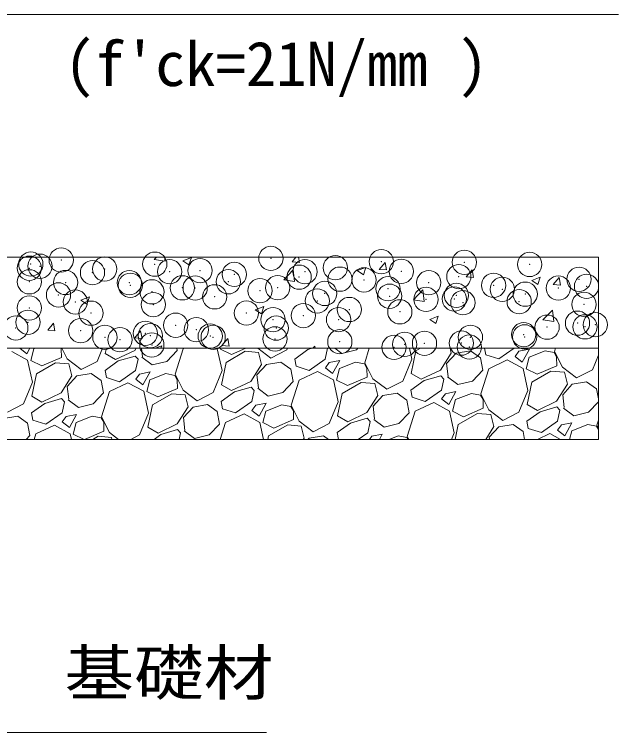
# Model space of a CAD drawing. Units: millimetres at full size; details may follow other scales. Extents: x 37600 to 71200, y -27760 to -4000.
# Drawn here: x 53188 to 54183, y -19468 to -18285 of the extents above; entities that cross this region are included whole.
import ezdxf
from ezdxf.enums import TextEntityAlignment as Align

# ---------------------------------------------------------------- set-up
doc = ezdxf.new("R2010")
doc.units = ezdxf.units.MM
doc.header["$LTSCALE"] = 80.0044
doc.header["$PDMODE"] = 32
doc.header["$PDSIZE"] = 40
for name, color, linetype, lineweight in [('0_2', 4, 'Continuous', 13), ('寸法', 6, 'Continuous', 13), ('ﾊｯﾁﾝｸﾞ', 4, 'Continuous', 9)]:
    doc.layers.add(name, color=color, linetype=linetype, lineweight=lineweight)
doc.styles.add('ＭＳ ゴシック', font='')
doc.styles.get('ＭＳ ゴシック').set_extended_font_data('MS Gothic')

msp = doc.modelspace()

# ---------------------------------------------------------------- linework, layer by layer
at = {"layer": '0_2', "color": 7}
for points in [[(50250, -18685), (50250, -18835), (50500, -18835), (50500, -19418), (52000, -19418), (52000, -18835), (54150, -18835), (54150, -18685), (51850, -18685), (51850, -19268), (50650, -19268), (50650, -18685)], [(52000, -18835), (54150, -18835), (54150, -18985), (52000, -18985)]]:
    msp.add_lwpolyline(points, close=True, dxfattribs=at)
at = {"layer": '寸法'}
for points in [[(52950, -18685), (52985.78, -18613.45), (53150, -18285), (54183.33, -18285)], [(52950, -18985), (52980.61, -19058.91), (53150, -19468), (53603.33, -19468)]]:
    msp.add_lwpolyline(points, dxfattribs=at)
at = {"layer": 'ﾊｯﾁﾝｸﾞ'}
for p, q in [((53418.24, -18688.99), (53436.02, -18691.75)), ((53418.26, -18688.97), (53422.06, -18685)), ((53436.02, -18691.75), (53435.24, -18685)), ((53465.32, -18691.04), (53479.33, -18685.66)), ((53465.32, -18691.04), (53475.27, -18697.75)), ((53475.27, -18697.75), (53479.33, -18685.66)), ((53645.3, -18692.4), (53651.51, -18685)), ((53657.25, -18693.45), (53655.7, -18685)), ((53645.3, -18692.4), (53657.25, -18693.44)), ((53752.75, -18707.06), (53766.75, -18701.68)), ((53762.7, -18713.77), (53766.75, -18701.68)), ((53788.75, -18704.95), (53798.39, -18693.46)), ((53800.71, -18706), (53798.39, -18693.46)), ((53631.71, -18722.07), (53647.28, -18705.83)), ((53649.47, -18724.85), (53647.26, -18705.86)), ((53752.75, -18707.06), (53762.7, -18713.77)), ((53788.75, -18704.95), (53800.71, -18706)), ((53932.2, -18717.5), (53941.85, -18706.01)), ((53944.16, -18718.55), (53941.85, -18706.01)), ((53631.68, -18722.09), (53649.47, -18724.85)), ((53932.2, -18717.5), (53944.16, -18718.55)), ((54040.18, -18723.07), (54054.18, -18717.7)), ((54040.18, -18723.07), (54050.12, -18729.78)), ((54050.12, -18729.78), (54054.18, -18717.7)), ((54075.66, -18730.05), (54085.3, -18718.56)), ((54087.61, -18731.1), (54085.3, -18718.56)), ((54075.66, -18730.05), (54087.61, -18731.1)), ((53297.28, -18755.55), (53311.28, -18750.17)), ((53307.23, -18762.26), (53311.28, -18750.17)), ((53845.15, -18755.17), (53860.73, -18738.94)), ((53862.92, -18757.95), (53860.71, -18738.96)), ((53297.28, -18755.55), (53307.23, -18762.26)), ((53845.13, -18755.2), (53862.92, -18757.95)), ((53584.7, -18771.56), (53598.71, -18766.19)), ((53584.7, -18771.56), (53594.65, -18778.27)), ((53594.65, -18778.27), (53598.71, -18766.19)), ((54058.6, -18788.28), (54074.18, -18772.04)), ((54076.37, -18791.06), (54074.16, -18772.06)), ((53872.13, -18787.58), (53886.13, -18782.2)), ((53882.08, -18794.29), (53886.13, -18782.2)), ((53242.69, -18805.19), (53252.34, -18793.7)), ((53254.65, -18806.23), (53252.34, -18793.7)), ((53872.13, -18787.58), (53882.08, -18794.29)), ((54058.58, -18788.3), (54076.37, -18791.06)), ((53242.69, -18805.19), (53254.65, -18806.23)), ((53386.15, -18817.74), (53395.79, -18806.25)), ((53398.1, -18818.78), (53395.79, -18806.25)), ((53386.15, -18817.74), (53398.1, -18818.78)), ((53529.6, -18830.29), (53539.24, -18818.8)), ((53541.55, -18831.33), (53539.24, -18818.8)), ((53419.44, -18835), (53430.66, -18830.69)), ((53429.22, -18835), (53430.66, -18830.69)), ((53529.6, -18830.29), (53541.55, -18831.33)), ((53679.63, -18835), (53682.69, -18831.35)), ((53683.37, -18835), (53682.69, -18831.35)), ((53209.61, -18854.6), (53183.67, -18840.48)), ((53196.89, -18835), (53208.34, -18844.02)), ((53208.34, -18844.02), (53213.35, -18835)), ((53219.77, -18835.8), (53214.64, -18854.93)), ((53221.81, -18835), (53219.77, -18835.8)), ((53264.92, -18835.6), (53264.57, -18835)), ((53265.15, -18850.02), (53264.92, -18835.6)), ((53265.65, -18835), (53274.72, -18852.58)), ((53323.88, -18856.53), (53332.71, -18835)), ((53337.54, -18843.79), (53339.4, -18835)), ((53354.43, -18853.44), (53337.54, -18843.79)), ((53386.14, -18838.36), (53354.43, -18853.44)), ((53388.27, -18835), (53386.14, -18838.36)), ((53398.69, -18848.9), (53397.03, -18835)), ((53438.66, -18856.54), (53455.77, -18838.57)), ((53465.66, -18836.1), (53452.47, -18877.66)), ((53455.77, -18838.57), (53455.12, -18835)), ((53467.99, -18835), (53465.66, -18836.1)), ((53522.09, -18835.85), (53520.54, -18835)), ((53529.89, -18871.76), (53522.09, -18835.85)), ((53527.45, -18835), (53527.13, -18836.17)), ((53527.13, -18836.17), (53545.23, -18845.12)), ((53536.61, -18858.18), (53568.13, -18839.98)), ((53545.23, -18845.12), (53568.89, -18835)), ((53568.13, -18839.98), (53590.19, -18841.8)), ((53588.76, -18835), (53610.2, -18851.26)), ((53590.19, -18841.8), (53595.14, -18861.57)), ((53610.2, -18851.26), (53636.36, -18837.77)), ((53636.36, -18837.77), (53637.5, -18835)), ((53671.44, -18836.92), (53649.8, -18852.64)), ((53678.15, -18835), (53671.44, -18836.92)), ((53703.76, -18835), (53699.99, -18852.77)), ((53715.52, -18835), (53727.04, -18843.62)), ((53727.04, -18843.62), (53751.15, -18837.78)), ((53751.15, -18837.78), (53753.79, -18835)), ((53772.54, -18835), (53764.96, -18858.9)), ((53842.38, -18853), (53838.47, -18835)), ((53841.27, -18876.28), (53849.09, -18839.43)), ((53849.09, -18839.43), (53856.76, -18835)), ((53907.63, -18842.81), (53889.87, -18870.85)), ((53899.89, -18860.21), (53915.79, -18842.95)), ((53905.67, -18835), (53907.63, -18842.81)), ((53915.79, -18842.95), (53939.39, -18839.03)), ((53939.39, -18839.03), (53955.76, -18850.59)), ((53964.25, -18845.69), (53962.47, -18835)), ((54011.06, -18835), (53985.99, -18852.54)), ((54019.1, -18839.89), (54012.71, -18848.42)), ((54036.45, -18836.34), (54019.1, -18839.89)), ((54024.56, -18857.75), (54036.45, -18836.34)), ((54062.33, -18839.17), (54035.99, -18849.53)), ((54076.93, -18842.06), (54062.33, -18839.17)), ((54081.13, -18849.33), (54076.93, -18842.06)), ((54079.08, -18835), (54077.45, -18840.15)), ((54077.45, -18840.15), (54090.93, -18866.31)), ((53217.41, -18890.51), (53209.61, -18854.6)), ((53214.64, -18854.93), (53232.74, -18863.88)), ((53232.74, -18863.88), (53265.15, -18850.02)), ((53274.72, -18852.58), (53297.72, -18870.01)), ((53297.72, -18870.01), (53323.88, -18856.53)), ((53358.95, -18855.68), (53337.31, -18871.4)), ((53386.7, -18847.74), (53358.95, -18855.68)), ((53391.41, -18853.1), (53386.7, -18847.74)), ((53391.41, -18853.1), (53387.5, -18871.52)), ((53397.47, -18849.6), (53414.55, -18862.37)), ((53414.55, -18862.37), (53438.66, -18856.54)), ((53651.76, -18864.44), (53649.8, -18852.64)), ((53699.99, -18852.77), (53673.5, -18871.29)), ((53723.96, -18855.09), (53706.61, -18858.64)), ((53712.07, -18876.5), (53723.96, -18855.09)), ((53827.61, -18889.01), (53842.38, -18853)), ((53959.5, -18871.06), (53955.76, -18850.59)), ((53985.99, -18852.54), (53964.25, -18845.69)), ((53999.89, -18854.21), (53969.39, -18868.59)), ((54025.82, -18868.33), (53999.89, -18854.21)), ((54012.71, -18848.42), (54024.56, -18857.75)), ((54035.99, -18849.53), (54030.86, -18868.66)), ((54081.37, -18863.75), (54081.13, -18849.33)), ((54140.09, -18870.26), (54150, -18846.11)), ((53224.12, -18876.94), (53255.64, -18858.74)), ((53255.64, -18858.74), (53277.7, -18860.55)), ((53277.7, -18860.55), (53282.65, -18880.33)), ((53528.78, -18895.03), (53536.61, -18858.18)), ((53595.14, -18861.57), (53577.38, -18889.61)), ((53587.4, -18878.97), (53603.3, -18861.71)), ((53603.3, -18861.71), (53626.9, -18857.78)), ((53626.9, -18857.78), (53643.28, -18869.34)), ((53673.5, -18871.29), (53651.76, -18864.44)), ((53706.61, -18858.64), (53700.22, -18867.18)), ((53700.22, -18867.18), (53712.07, -18876.5)), ((53723.5, -18868.29), (53718.37, -18887.42)), ((53749.85, -18857.93), (53723.5, -18868.29)), ((53764.45, -18860.82), (53749.85, -18857.93)), ((53768.65, -18868.09), (53764.45, -18860.82)), ((53764.96, -18858.9), (53778.45, -18885.06)), ((53768.89, -18882.5), (53768.65, -18868.09)), ((53902.42, -18881.39), (53899.89, -18860.21)), ((53969.39, -18868.59), (53956.2, -18910.15)), ((54033.62, -18904.25), (54025.82, -18868.33)), ((54030.86, -18868.66), (54048.96, -18877.61)), ((54048.96, -18877.61), (54081.37, -18863.75)), ((54090.93, -18866.31), (54113.93, -18883.74)), ((53216.3, -18913.79), (53224.12, -18876.94)), ((53282.65, -18880.33), (53264.89, -18908.36)), ((53274.92, -18897.73), (53290.82, -18880.46)), ((53290.82, -18880.46), (53314.42, -18876.54)), ((53314.42, -18876.54), (53330.79, -18888.1)), ((53339.28, -18883.2), (53337.31, -18871.4)), ((53387.5, -18871.52), (53361.01, -18890.05)), ((53394.12, -18877.4), (53387.74, -18885.94)), ((53411.47, -18873.85), (53394.12, -18877.4)), ((53399.59, -18895.26), (53411.47, -18873.85)), ((53437.36, -18876.69), (53411.01, -18887.05)), ((53451.96, -18879.57), (53437.36, -18876.69)), ((53456.16, -18886.85), (53451.96, -18879.57)), ((53452.47, -18877.66), (53465.96, -18903.82)), ((53515.12, -18907.77), (53529.89, -18871.76)), ((53589.93, -18900.14), (53587.4, -18878.97)), ((53647.02, -18889.82), (53643.28, -18869.34)), ((53687.4, -18872.97), (53656.9, -18887.34)), ((53713.34, -18887.09), (53687.4, -18872.97)), ((53858.16, -18885.93), (53841.27, -18876.28)), ((53889.87, -18870.85), (53858.16, -18885.93)), ((53890.43, -18880.22), (53862.68, -18888.16)), ((53895.14, -18885.59), (53890.43, -18880.22)), ((53942.39, -18889.02), (53959.5, -18871.06)), ((54040.34, -18890.67), (54071.86, -18872.47)), ((54071.86, -18872.47), (54093.92, -18874.28)), ((54093.92, -18874.28), (54098.87, -18894.06)), ((54113.93, -18883.74), (54140.09, -18870.26)), ((53202.63, -18926.53), (53217.41, -18890.51)), ((53334.53, -18908.57), (53330.79, -18888.1)), ((53361.01, -18890.05), (53339.28, -18883.2)), ((53374.91, -18891.72), (53344.41, -18906.1)), ((53400.85, -18905.85), (53374.91, -18891.72)), ((53387.74, -18885.94), (53399.59, -18895.26)), ((53411.01, -18887.05), (53405.89, -18906.17)), ((53456.4, -18901.26), (53456.16, -18886.85)), ((53577.38, -18889.61), (53545.67, -18904.68)), ((53629.9, -18907.78), (53647.02, -18889.82)), ((53656.9, -18887.34), (53643.72, -18928.9)), ((53721.14, -18923), (53713.34, -18887.09)), ((53718.37, -18887.42), (53736.47, -18896.36)), ((53727.85, -18909.43), (53759.37, -18891.23)), ((53736.47, -18896.37), (53768.89, -18882.5)), ((53759.37, -18891.23), (53781.43, -18893.04)), ((53778.45, -18885.06), (53801.45, -18902.5)), ((53801.45, -18902.5), (53827.61, -18889.01)), ((53862.68, -18888.16), (53841.05, -18903.89)), ((53895.14, -18885.59), (53891.23, -18904.01)), ((53901.2, -18882.09), (53918.28, -18894.86)), ((53918.28, -18894.86), (53942.39, -18889.02)), ((54032.51, -18927.52), (54040.34, -18890.67)), ((54107.03, -18894.19), (54130.63, -18890.27)), ((54130.63, -18890.27), (54147.01, -18901.83)), ((53277.44, -18918.9), (53274.92, -18897.73)), ((53423.99, -18915.12), (53456.4, -18901.26)), ((53465.96, -18903.82), (53488.96, -18921.26)), ((53545.67, -18904.68), (53528.78, -18895.03)), ((53577.94, -18898.98), (53550.19, -18906.92)), ((53582.66, -18904.34), (53577.94, -18898.98)), ((53582.66, -18904.34), (53578.74, -18922.77)), ((53588.72, -18900.84), (53605.79, -18913.62)), ((53781.43, -18893.04), (53786.39, -18912.81)), ((53843.01, -18915.69), (53841.05, -18903.89)), ((53891.23, -18904.01), (53864.74, -18922.54)), ((54018.85, -18940.26), (54033.62, -18904.25)), ((54098.87, -18894.06), (54081.11, -18922.09)), ((54091.14, -18911.46), (54107.03, -18894.19)), ((54150, -18918.22), (54147.01, -18901.83)), ((53233.18, -18923.44), (53216.3, -18913.79)), ((53264.89, -18908.36), (53233.18, -18923.44)), ((53317.42, -18926.54), (53334.53, -18908.57)), ((53344.41, -18906.1), (53331.23, -18947.66)), ((53408.65, -18941.76), (53400.85, -18905.85)), ((53405.89, -18906.17), (53423.99, -18915.12)), ((53415.36, -18928.18), (53446.89, -18909.98)), ((53446.89, -18909.98), (53468.95, -18911.8)), ((53468.95, -18911.8), (53473.9, -18931.57)), ((53488.96, -18921.26), (53515.12, -18907.77)), ((53550.19, -18906.92), (53528.56, -18922.64)), ((53605.79, -18913.62), (53629.9, -18907.78)), ((53720.03, -18946.28), (53727.85, -18909.43)), ((53786.38, -18912.81), (53768.62, -18940.85)), ((53778.65, -18930.21), (53794.55, -18912.95)), ((53794.55, -18912.95), (53818.15, -18909.03)), ((53818.15, -18909.03), (53834.52, -18920.59)), ((53864.74, -18922.54), (53843.01, -18915.69)), ((53897.86, -18909.89), (53891.47, -18918.42)), ((53915.2, -18906.34), (53897.86, -18909.89)), ((53903.32, -18927.75), (53915.2, -18906.34)), ((53941.09, -18909.17), (53914.74, -18919.53)), ((53955.69, -18912.06), (53941.09, -18909.17)), ((53959.89, -18919.33), (53955.69, -18912.06)), ((53956.2, -18910.15), (53969.69, -18936.31)), ((54093.66, -18932.63), (54091.14, -18911.46)), ((53176.47, -18940.01), (53202.63, -18926.53)), ((53237.71, -18925.68), (53216.07, -18941.4)), ((53265.46, -18917.74), (53237.71, -18925.68)), ((53270.17, -18923.1), (53265.46, -18917.74)), ((53270.17, -18923.1), (53266.26, -18941.52)), ((53276.23, -18919.6), (53293.31, -18932.37)), ((53293.31, -18932.37), (53317.42, -18926.54)), ((53482.06, -18931.71), (53505.66, -18927.78)), ((53505.66, -18927.78), (53522.03, -18939.34)), ((53530.52, -18934.44), (53528.56, -18922.64)), ((53578.74, -18922.77), (53552.26, -18941.29)), ((53602.72, -18925.09), (53585.37, -18928.64)), ((53590.83, -18946.5), (53602.72, -18925.09)), ((53628.6, -18927.93), (53602.26, -18938.29)), ((53643.2, -18930.82), (53628.6, -18927.93)), ((53706.36, -18959.01), (53721.14, -18923)), ((53838.26, -18941.06), (53834.52, -18920.59)), ((53878.64, -18924.21), (53848.15, -18938.59)), ((53904.58, -18938.33), (53878.64, -18924.21)), ((53891.47, -18918.42), (53903.32, -18927.75)), ((53914.74, -18919.53), (53909.62, -18938.66)), ((53960.13, -18933.75), (53959.89, -18919.33)), ((54049.4, -18937.17), (54032.51, -18927.52)), ((54081.11, -18922.09), (54049.4, -18937.17)), ((54133.63, -18940.27), (54150, -18923.09)), ((53407.54, -18965.03), (53415.36, -18928.18)), ((53473.9, -18931.57), (53456.14, -18959.61)), ((53466.16, -18948.97), (53482.06, -18931.71)), ((53525.77, -18959.82), (53522.03, -18939.34)), ((53552.26, -18941.29), (53530.52, -18934.44)), ((53585.37, -18928.64), (53578.98, -18937.18)), ((53578.98, -18937.18), (53590.83, -18946.5)), ((53602.26, -18938.29), (53597.13, -18957.42)), ((53647.4, -18938.09), (53643.2, -18930.82)), ((53643.72, -18928.9), (53657.2, -18955.06)), ((53647.64, -18952.5), (53647.4, -18938.09)), ((53781.17, -18951.39), (53778.65, -18930.21)), ((53848.15, -18938.59), (53834.96, -18980.15)), ((53912.38, -18974.25), (53904.58, -18938.33)), ((53909.62, -18938.66), (53927.72, -18947.61)), ((53927.72, -18947.61), (53960.13, -18933.75)), ((53969.69, -18936.31), (53992.69, -18953.74)), ((54053.92, -18939.41), (54032.29, -18955.13)), ((54081.67, -18931.47), (54053.93, -18939.41)), ((54086.39, -18936.83), (54081.67, -18931.47)), ((54086.39, -18936.83), (54082.47, -18955.25)), ((54092.45, -18933.33), (54109.52, -18946.1)), ((53169.57, -18950.46), (53193.17, -18946.54)), ((53193.17, -18946.54), (53209.55, -18958.1)), ((53218.03, -18953.2), (53216.07, -18941.4)), ((53266.26, -18941.52), (53239.77, -18960.05)), ((53272.88, -18947.4), (53266.49, -18955.94)), ((53290.23, -18943.85), (53272.88, -18947.4)), ((53278.34, -18965.26), (53290.23, -18943.85)), ((53316.12, -18946.69), (53289.77, -18957.05)), ((53330.72, -18949.57), (53316.12, -18946.69)), ((53334.92, -18956.85), (53330.72, -18949.57)), ((53331.23, -18947.66), (53344.72, -18973.82)), ((53393.88, -18977.77), (53408.65, -18941.76)), ((53468.69, -18970.14), (53466.16, -18948.97)), ((53566.16, -18942.97), (53535.66, -18957.34)), ((53592.09, -18957.09), (53566.16, -18942.97)), ((53736.91, -18955.93), (53720.03, -18946.28)), ((53768.62, -18940.85), (53736.91, -18955.93)), ((53769.19, -18950.22), (53741.44, -18958.16)), ((53773.9, -18955.59), (53769.19, -18950.22)), ((53821.15, -18959.02), (53838.26, -18941.06)), ((53919.09, -18960.67), (53950.62, -18942.47)), ((53950.62, -18942.47), (53972.68, -18944.28)), ((53972.68, -18944.28), (53977.63, -18964.06)), ((53992.69, -18953.74), (54018.85, -18940.26)), ((54109.52, -18946.1), (54133.63, -18940.27)), ((53213.28, -18978.57), (53209.55, -18958.1)), ((53239.77, -18960.05), (53218.03, -18953.2)), ((53253.67, -18961.72), (53223.17, -18976.1)), ((53279.61, -18975.85), (53253.67, -18961.72)), ((53266.49, -18955.94), (53278.34, -18965.26)), ((53289.77, -18957.05), (53284.64, -18976.17)), ((53335.15, -18971.26), (53334.92, -18956.85)), ((53456.14, -18959.61), (53424.43, -18974.68)), ((53508.66, -18977.78), (53525.77, -18959.82)), ((53535.66, -18957.34), (53526.88, -18985)), ((53598.16, -18985), (53592.09, -18957.09)), ((53597.13, -18957.42), (53615.23, -18966.36)), ((53606.61, -18979.43), (53638.13, -18961.23)), ((53615.23, -18966.37), (53647.64, -18952.5)), ((53638.13, -18961.23), (53660.19, -18963.04)), ((53657.2, -18955.06), (53680.2, -18972.5)), ((53660.19, -18963.04), (53665.14, -18982.81)), ((53680.2, -18972.5), (53706.36, -18959.01)), ((53741.44, -18958.16), (53719.8, -18973.89)), ((53773.9, -18955.59), (53769.99, -18974.01)), ((53779.96, -18952.09), (53797.04, -18964.86)), ((53797.04, -18964.86), (53821.15, -18959.02)), ((53913.93, -18985), (53919.09, -18960.67)), ((53985.79, -18964.19), (54009.39, -18960.27)), ((54009.39, -18960.27), (54025.76, -18971.83)), ((54034.25, -18966.93), (54032.29, -18955.13)), ((54082.47, -18955.25), (54055.99, -18973.78)), ((54089.1, -18961.13), (54082.71, -18969.67)), ((54106.45, -18957.58), (54089.1, -18961.13)), ((54094.56, -18978.99), (54106.45, -18957.58)), ((54132.33, -18960.42), (54105.99, -18970.78)), ((54146.93, -18963.3), (54132.33, -18960.42)), ((54150, -18968.61), (54146.93, -18963.3)), ((54150, -18953.34), (54147.45, -18961.39)), ((54147.45, -18961.39), (54150, -18966.34)), ((53303.03, -18985), (53335.15, -18971.26)), ((53344.72, -18973.82), (53359.46, -18985)), ((53424.43, -18974.68), (53407.54, -18965.03)), ((53456.7, -18968.98), (53428.95, -18976.92)), ((53461.41, -18974.34), (53456.7, -18968.98)), ((53461.41, -18974.34), (53459.15, -18985)), ((53467.47, -18970.84), (53484.55, -18983.62)), ((53721.65, -18985), (53719.8, -18973.89)), ((53769.99, -18974.01), (53754.28, -18985)), ((53907.97, -18985), (53912.38, -18974.25)), ((53977.63, -18964.06), (53964.36, -18985)), ((53969.89, -18981.46), (53985.79, -18964.19)), ((54028.17, -18985), (54025.76, -18971.83)), ((54055.99, -18973.78), (54034.25, -18966.93)), ((54082.71, -18969.67), (54094.56, -18978.99)), ((54105.99, -18970.78), (54102.18, -18985)), ((53207.16, -18985), (53213.28, -18978.57)), ((53223.17, -18976.1), (53220.35, -18985)), ((53281.59, -18985), (53279.61, -18975.85)), ((53284.64, -18976.17), (53302.5, -18985)), ((53316.95, -18985), (53325.64, -18979.98)), ((53325.64, -18979.98), (53347.7, -18981.8)), ((53347.7, -18981.8), (53348.51, -18985)), ((53379.85, -18985), (53393.88, -18977.77)), ((53428.95, -18976.92), (53417.83, -18985)), ((53484.55, -18983.62), (53508.66, -18977.78)), ((53605.42, -18985), (53606.61, -18979.43)), ((53665.14, -18982.81), (53663.76, -18985)), ((53671.42, -18985), (53673.3, -18982.95)), ((53673.3, -18982.95), (53696.9, -18979.03)), ((53696.9, -18979.03), (53705.36, -18985)), ((53776.61, -18979.89), (53772.79, -18985)), ((53793.96, -18976.34), (53776.61, -18979.89)), ((53789.15, -18985), (53793.96, -18976.34)), ((53819.85, -18979.17), (53805.03, -18985)), ((53834.45, -18982.06), (53819.85, -18979.17)), ((53836.15, -18985), (53834.45, -18982.06)), ((53834.96, -18980.15), (53837.46, -18985)), ((53970.31, -18985), (53969.89, -18981.46)), ((54069.89, -18975.45), (54049.63, -18985)), ((54087.42, -18985), (54069.89, -18975.45))]:
    msp.add_line(p, q, dxfattribs=at)
for p in [(53610.33, -18686.95), (53214.83, -18696.3), (53264.9, -18689.71), (53419.09, -18696.44), (53792.28, -18692.23), (53929.14, -18693.33), (54036.63, -18696.88), (53212.5, -18703.1), (53229.89, -18699.77), (53316.4, -18710.52), (53336.66, -18704.28), (53443.42, -18708.79), (53493.7, -18706.98), (53666.47, -18708.8), (53716.54, -18702.21), (53825.27, -18708.33), (53550.19, -18713.3), (53656.95, -18717.81), (53724.24, -18721.13), (53763.72, -18722.32), (53919.99, -18716.9), (54118.1, -18721.29), (53212.53, -18725.51), (53272.06, -18726.63), (53377.06, -18727), (53378.83, -18731.14), (53540.16, -18725.43), (53870.48, -18726.83), (53977.25, -18731.34), (54130.42, -18733.03), (53414.34, -18741.99), (53464.41, -18735.4), (53485.59, -18735.65), (53592.36, -18740.16), (53621.56, -18735.22), (53699.12, -18744.67), (53803.35, -18736.92), (53991.79, -18737.92), (54029.4, -18745.83), (54084.01, -18735.85), (53260.42, -18747.02), (53288.03, -18758.62), (53517.68, -18750.21), (53686.72, -18756.95), (53805.89, -18749.19), (53865.98, -18754.49), (53912.65, -18753.7), (53916.05, -18747.89), (54019.42, -18758.21), (53212.29, -18768.59), (53416.66, -18763.01), (53926.71, -18759.91), (54126.18, -18762.72), (53313.97, -18777.1), (53570.08, -18776.97), (53663.92, -18781.09), (53739.67, -18771.12), (53822.83, -18774.91), (53210.09, -18792.09), (53613.85, -18787.68), (53721.81, -18787.71), (54115.56, -18793.58), (53190.1, -18801.43), (53296.87, -18805.94), (53453.44, -18796.99), (53487.54, -18804.31), (53619.12, -18801.79), (54065.49, -18800.18), (54127.99, -18799.61), (54145.01, -18796.19), (53336.81, -18817.01), (53403.63, -18810.45), (53411.8, -18814.28), (53510.4, -18814.96), (53515.25, -18816.79), (53939.18, -18816.8), (54026.97, -18812.41), (54028.37, -18816.21), (53361.73, -18820.87), (53414.23, -18829.59), (53617.16, -18819.47), (53723.93, -18823.98), (53830.69, -18828.49), (53863.43, -18826.78), (53924.28, -18826.49), (53813.37, -18833.37), (53937.46, -18833)]:
    msp.add_point(p, dxfattribs=at)

# ---------------------------------------------------------------- texts
at = {"layer": '寸法', "color": 3, "style": 'ＭＳ ゴシック'}
msp.add_text("(f'ck=21N/mm )", height=73.31, dxfattribs=at).set_placement((53270, -18425), align=Align.BOTTOM_LEFT)
at = {"layer": '寸法', "style": 'ＭＳ ゴシック', "width": 1.15}
msp.add_text('基礎材', height=73.31, dxfattribs=at).set_placement((53270, -19428), align=Align.BOTTOM_LEFT)

doc.saveas('drawing.dxf')
